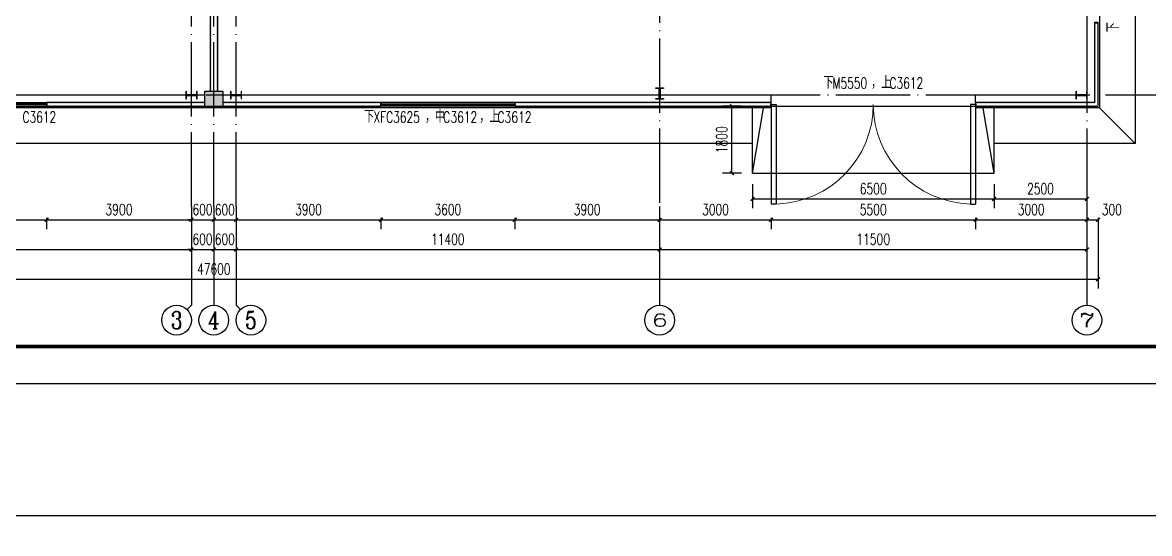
# Model space of a CAD drawing. Extents: x 4267484 to 4395158, y -674551 to -235742.
# Drawn here: x 4330452 to 4360780, y -426766 to -413027 of the extents above; entities that cross this region are included whole.
import ezdxf
from ezdxf.enums import TextEntityAlignment as Align

# ---------------------------------------------------------------- set-up
doc = ezdxf.new("R2010")
doc.units = 0
doc.header["$LTSCALE"] = 1000
doc.header["$MEASUREMENT"] = 0
doc.linetypes.add('DOTE', pattern=[2.42, 2, -0.2, 0.02, -0.2])
doc.layers.get('0').update_dxf_attribs({"linetype": 'CONTINUOUS'})
doc.layers.get('Defpoints').update_dxf_attribs({"linetype": 'CONTINUOUS'})
doc.layers.add('_0', color=7, linetype='CONTINUOUS', lineweight=25)
for name, color, linetype in [('AXIS', 3, 'CONTINUOUS'), ('AXIS_TEXT', 7, 'CONTINUOUS'), ('COLUMN', 9, 'CONTINUOUS'), ('DOTE', 252, 'CONTINUOUS'), ('Prof', 2, 'CONTINUOUS'), ('PUB_DIM', 3, 'CONTINUOUS'), ('PUB_HATCH', 8, 'CONTINUOUS'), ('PUB_TITLE', 4, 'CONTINUOUS'), ('PUB_WALL', 9, 'CONTINUOUS'), ('STAIR', 5, 'CONTINUOUS'), ('WALL', 2, 'CONTINUOUS'), ('WALL-MOVE', 6, 'CONTINUOUS'), ('WINDOW', 4, 'CONTINUOUS'), ('WINDOW_TEXT', 7, 'CONTINUOUS')]:
    doc.layers.add(name, color=color, linetype=linetype)
doc.styles.add('_TCH_AXIS', font='COMPLEX', dxfattribs={"bigfont": 'GBCBIG'})
doc.styles.add('_TCH_DIM_T3', font='SIMPLEX', dxfattribs={"width": 0.705882, "bigfont": 'GBCBIG'})
doc.styles.add('_TCH_WINDOW', font='SIMPLEX', dxfattribs={"height": 3.5, "bigfont": 'GBCBIG'})
doc.styles.add('COMPLEX', font='COMPLEX')
doc.dimstyles.new('_TCH_ARCH&&100', dxfattribs={"dimtxt": 297.5, "dimasz": 100, "dimexe": 250, "dimexo": 300, "dimgap": 126.25, "dimtad": 1, "dimdec": 0, "dimzin": 0, "dimdsep": 46, "dimtxsty": '_TCH_DIM_T3', "dimblk": 'ARCHTICK', "dimcen": 0.09, "dimclrt": 7, "dimazin": 2, "dimtfac": 1, "dimtdec": 0, "dimtix": 1, "dimtmove": 2, "dimatfit": 3, "dimfxl": 0, "dimtolj": 1, "dimtzin": 0, "dimarcsym": 0})

# ---------------------------------------------------------------- blocks, each defined once
blk = doc.blocks.new('$TCHSYS$WIN2D')
for p, q in [((-0.5, 0.5), (0.5, 0.5)), ((-0.5, 0.5), (-0.5, -0.5)), ((0.5, 0.5), (0.5, -0.5)), ((0.5, 0.1667), (-0.5, 0.1667)), ((0.5, -0.1667), (-0.5, -0.1667)), ((-0.5, -0.5), (0.5, -0.5))]:
    blk.add_line(p, q)
blk = doc.blocks.new('_ArchTick')
at = {"color": 0, "linetype": 'ByBlock', "const_width": 0.4}
blk.add_lwpolyline([(-0.5, -0.5), (0.5, 0.5)], dxfattribs=at)
blk = doc.blocks.new('*D147')
at = {"layer": 'Defpoints', "color": 0}
for p in [(4350098, -417077), (4356598, -417077), (4356598, -417771)]:
    blk.add_point(p, dxfattribs=at)
at = {"layer": 'PUB_DIM', "color": 0, "lineweight": -2}
for p, q in [((4350098, -417377), (4350098, -418021)), ((4356598, -417377), (4356598, -418021)), ((4350098, -417771), (4356598, -417771))]:
    blk.add_line(p, q, dxfattribs=at)
at = {"layer": 'PUB_DIM', "color": 0, "lineweight": -2, "xscale": 100, "yscale": 100, "zscale": 100, "rotation": 180}
blk.add_blockref('_ArchTick', (4350098, -417771), dxfattribs=at)
at = {"layer": 'PUB_DIM', "color": 0, "lineweight": -2, "xscale": 100, "yscale": 100, "zscale": 100}
blk.add_blockref('_ArchTick', (4356598, -417771), dxfattribs=at)
at = {"layer": 'PUB_DIM', "color": 7, "insert": (4353348, -417496), "char_height": 297.5, "attachment_point": 5, "style": '_TCH_DIM_T3'}
blk.add_mtext('\\A1;6500', dxfattribs=at)
blk = doc.blocks.new('*D148')
at = {"layer": 'Defpoints', "color": 0}
for p in [(4356598, -417077), (4359098, -417077), (4359098, -417771)]:
    blk.add_point(p, dxfattribs=at)
at = {"layer": 'PUB_DIM', "color": 0, "lineweight": -2}
for p, q in [((4356598, -417377), (4356598, -418021)), ((4359098, -417377), (4359098, -418021)), ((4356598, -417771), (4359098, -417771))]:
    blk.add_line(p, q, dxfattribs=at)
at = {"layer": 'PUB_DIM', "color": 0, "lineweight": -2, "xscale": 100, "yscale": 100, "zscale": 100, "rotation": 180}
blk.add_blockref('_ArchTick', (4356598, -417771), dxfattribs=at)
at = {"layer": 'PUB_DIM', "color": 0, "lineweight": -2, "xscale": 100, "yscale": 100, "zscale": 100}
blk.add_blockref('_ArchTick', (4359098, -417771), dxfattribs=at)
at = {"layer": 'PUB_DIM', "color": 7, "insert": (4357848, -417496), "char_height": 297.5, "attachment_point": 5, "style": '_TCH_DIM_T3'}
blk.add_mtext('\\A1;2500', dxfattribs=at)
blk = doc.blocks.new('*D149')
at = {"layer": 'Defpoints', "color": 0}
for p in [(4349544, -415277), (4350098, -415277), (4350098, -417077)]:
    blk.add_point(p, dxfattribs=at)
at = {"layer": 'PUB_DIM', "color": 0, "lineweight": -2}
for p, q in [((4349798, -415277), (4349294, -415277)), ((4349544, -417077), (4349544, -415277)), ((4349798, -417077), (4349294, -417077))]:
    blk.add_line(p, q, dxfattribs=at)
at = {"layer": 'PUB_DIM', "color": 0, "lineweight": -2, "xscale": 100, "yscale": 100, "zscale": 100}
for p, rotation in [((4349544, -415277), 90), ((4349544, -417077), 270)]:
    blk.add_blockref('_ArchTick', p, dxfattribs=dict(at, rotation=rotation))
at = {"layer": 'PUB_DIM', "color": 7, "insert": (4349269, -416177), "char_height": 297.5, "attachment_point": 5, "rotation": 90, "style": '_TCH_DIM_T3'}
blk.add_mtext('\\A1;1800', dxfattribs=at)
blk = doc.blocks.new('*D161')
at = {"layer": 'Defpoints', "color": 0}
for p in [(4327498, -417977), (4331098, -417977), (4331098, -418330)]:
    blk.add_point(p, dxfattribs=at)
at = {"layer": 'PUB_DIM', "color": 0, "lineweight": -2}
for p, q in [((4327498, -418277), (4327498, -418580)), ((4327498, -418330), (4331098, -418330)), ((4331098, -418277), (4331098, -418580))]:
    blk.add_line(p, q, dxfattribs=at)
at = {"layer": 'PUB_DIM', "color": 0, "lineweight": -2, "xscale": 100, "yscale": 100, "zscale": 100, "rotation": 180}
blk.add_blockref('_ArchTick', (4327498, -418330), dxfattribs=at)
at = {"layer": 'PUB_DIM', "color": 0, "lineweight": -2, "xscale": 100, "yscale": 100, "zscale": 100}
blk.add_blockref('_ArchTick', (4331098, -418330), dxfattribs=at)
at = {"layer": 'PUB_DIM', "color": 7, "insert": (4329298, -418055), "char_height": 297.5, "attachment_point": 5, "style": '_TCH_DIM_T3'}
blk.add_mtext('\\A1;3600', dxfattribs=at)
blk = doc.blocks.new('*D162')
at = {"layer": 'Defpoints', "color": 0}
for p in [(4331098, -417977), (4334998, -417977), (4334998, -418330)]:
    blk.add_point(p, dxfattribs=at)
at = {"layer": 'PUB_DIM', "color": 0, "lineweight": -2}
for p, q in [((4331098, -418277), (4331098, -418580)), ((4331098, -418330), (4334998, -418330)), ((4334998, -418277), (4334998, -418580))]:
    blk.add_line(p, q, dxfattribs=at)
at = {"layer": 'PUB_DIM', "color": 0, "lineweight": -2, "xscale": 100, "yscale": 100, "zscale": 100, "rotation": 180}
blk.add_blockref('_ArchTick', (4331098, -418330), dxfattribs=at)
at = {"layer": 'PUB_DIM', "color": 0, "lineweight": -2, "xscale": 100, "yscale": 100, "zscale": 100}
blk.add_blockref('_ArchTick', (4334998, -418330), dxfattribs=at)
at = {"layer": 'PUB_DIM', "color": 7, "insert": (4333048, -418055), "char_height": 297.5, "attachment_point": 5, "style": '_TCH_DIM_T3'}
blk.add_mtext('\\A1;3900', dxfattribs=at)
blk = doc.blocks.new('*D163')
at = {"layer": 'Defpoints', "color": 0}
for p in [(4334998, -417977), (4335598, -417977), (4335598, -418330)]:
    blk.add_point(p, dxfattribs=at)
at = {"layer": 'PUB_DIM', "color": 0, "lineweight": -2}
for p, q in [((4334998, -418330), (4334898, -418330)), ((4334998, -418277), (4334998, -418580)), ((4334998, -418330), (4335598, -418330)), ((4335598, -418277), (4335598, -418580)), ((4335598, -418330), (4335698, -418330))]:
    blk.add_line(p, q, dxfattribs=at)
at = {"layer": 'PUB_DIM', "color": 0, "lineweight": -2, "xscale": 100, "yscale": 100, "zscale": 100}
blk.add_blockref('_ArchTick', (4334998, -418330), dxfattribs=at)
at = {"layer": 'PUB_DIM', "color": 0, "lineweight": -2, "xscale": 100, "yscale": 100, "zscale": 100, "rotation": 180}
blk.add_blockref('_ArchTick', (4335598, -418330), dxfattribs=at)
at = {"layer": 'PUB_DIM', "color": 7, "insert": (4335298, -418055), "char_height": 297.5, "attachment_point": 5, "style": '_TCH_DIM_T3'}
blk.add_mtext('\\A1;600', dxfattribs=at)
blk = doc.blocks.new('*D164')
at = {"layer": 'Defpoints', "color": 0}
for p in [(4335598, -417977), (4336198, -417977), (4336198, -418330)]:
    blk.add_point(p, dxfattribs=at)
at = {"layer": 'PUB_DIM', "color": 0, "lineweight": -2}
for p, q in [((4335598, -418277), (4335598, -418580)), ((4335598, -418330), (4336198, -418330)), ((4336198, -418277), (4336198, -418580))]:
    blk.add_line(p, q, dxfattribs=at)
at = {"layer": 'PUB_DIM', "color": 0, "lineweight": -2, "xscale": 100, "yscale": 100, "zscale": 100, "rotation": 180}
blk.add_blockref('_ArchTick', (4335598, -418330), dxfattribs=at)
at = {"layer": 'PUB_DIM', "color": 0, "lineweight": -2, "xscale": 100, "yscale": 100, "zscale": 100}
blk.add_blockref('_ArchTick', (4336198, -418330), dxfattribs=at)
at = {"layer": 'PUB_DIM', "color": 7, "insert": (4335898, -418062), "char_height": 297.5, "attachment_point": 5, "style": '_TCH_DIM_T3'}
blk.add_mtext('\\A1;600', dxfattribs=at)
blk = doc.blocks.new('*D165')
at = {"layer": 'Defpoints', "color": 0}
for p in [(4336198, -417977), (4340098, -417977), (4340098, -418330)]:
    blk.add_point(p, dxfattribs=at)
at = {"layer": 'PUB_DIM', "color": 0, "lineweight": -2}
for p, q in [((4336198, -418277), (4336198, -418580)), ((4336198, -418330), (4340098, -418330)), ((4340098, -418277), (4340098, -418580))]:
    blk.add_line(p, q, dxfattribs=at)
at = {"layer": 'PUB_DIM', "color": 0, "lineweight": -2, "xscale": 100, "yscale": 100, "zscale": 100, "rotation": 180}
blk.add_blockref('_ArchTick', (4336198, -418330), dxfattribs=at)
at = {"layer": 'PUB_DIM', "color": 0, "lineweight": -2, "xscale": 100, "yscale": 100, "zscale": 100}
blk.add_blockref('_ArchTick', (4340098, -418330), dxfattribs=at)
at = {"layer": 'PUB_DIM', "color": 7, "insert": (4338148, -418055), "char_height": 297.5, "attachment_point": 5, "style": '_TCH_DIM_T3'}
blk.add_mtext('\\A1;3900', dxfattribs=at)
blk = doc.blocks.new('*D166')
at = {"layer": 'Defpoints', "color": 0}
for p in [(4340098, -417977), (4343698, -417977), (4343698, -418330)]:
    blk.add_point(p, dxfattribs=at)
at = {"layer": 'PUB_DIM', "color": 0, "lineweight": -2}
for p, q in [((4340098, -418277), (4340098, -418580)), ((4340098, -418330), (4343698, -418330)), ((4343698, -418277), (4343698, -418580))]:
    blk.add_line(p, q, dxfattribs=at)
at = {"layer": 'PUB_DIM', "color": 0, "lineweight": -2, "xscale": 100, "yscale": 100, "zscale": 100, "rotation": 180}
blk.add_blockref('_ArchTick', (4340098, -418330), dxfattribs=at)
at = {"layer": 'PUB_DIM', "color": 0, "lineweight": -2, "xscale": 100, "yscale": 100, "zscale": 100}
blk.add_blockref('_ArchTick', (4343698, -418330), dxfattribs=at)
at = {"layer": 'PUB_DIM', "color": 7, "insert": (4341898, -418055), "char_height": 297.5, "attachment_point": 5, "style": '_TCH_DIM_T3'}
blk.add_mtext('\\A1;3600', dxfattribs=at)
blk = doc.blocks.new('*D167')
at = {"layer": 'Defpoints', "color": 0}
for p in [(4343698, -417977), (4347598, -417977), (4347598, -418330)]:
    blk.add_point(p, dxfattribs=at)
at = {"layer": 'PUB_DIM', "color": 0, "lineweight": -2}
for p, q in [((4343698, -418277), (4343698, -418580)), ((4343698, -418330), (4347598, -418330)), ((4347598, -418277), (4347598, -418580))]:
    blk.add_line(p, q, dxfattribs=at)
at = {"layer": 'PUB_DIM', "color": 0, "lineweight": -2, "xscale": 100, "yscale": 100, "zscale": 100, "rotation": 180}
blk.add_blockref('_ArchTick', (4343698, -418330), dxfattribs=at)
at = {"layer": 'PUB_DIM', "color": 0, "lineweight": -2, "xscale": 100, "yscale": 100, "zscale": 100}
blk.add_blockref('_ArchTick', (4347598, -418330), dxfattribs=at)
at = {"layer": 'PUB_DIM', "color": 7, "insert": (4345648, -418055), "char_height": 297.5, "attachment_point": 5, "style": '_TCH_DIM_T3'}
blk.add_mtext('\\A1;3900', dxfattribs=at)
blk = doc.blocks.new('*D168')
at = {"layer": 'Defpoints', "color": 0}
for p in [(4347598, -417977), (4350598, -417977), (4350598, -418330)]:
    blk.add_point(p, dxfattribs=at)
at = {"layer": 'PUB_DIM', "color": 0, "lineweight": -2}
for p, q in [((4347598, -418277), (4347598, -418580)), ((4347598, -418330), (4350598, -418330)), ((4350598, -418277), (4350598, -418580))]:
    blk.add_line(p, q, dxfattribs=at)
at = {"layer": 'PUB_DIM', "color": 0, "lineweight": -2, "xscale": 100, "yscale": 100, "zscale": 100, "rotation": 180}
blk.add_blockref('_ArchTick', (4347598, -418330), dxfattribs=at)
at = {"layer": 'PUB_DIM', "color": 0, "lineweight": -2, "xscale": 100, "yscale": 100, "zscale": 100}
blk.add_blockref('_ArchTick', (4350598, -418330), dxfattribs=at)
at = {"layer": 'PUB_DIM', "color": 7, "insert": (4349098, -418055), "char_height": 297.5, "attachment_point": 5, "style": '_TCH_DIM_T3'}
blk.add_mtext('\\A1;3000', dxfattribs=at)
blk = doc.blocks.new('*D169')
at = {"layer": 'Defpoints', "color": 0}
for p in [(4350598, -417977), (4356098, -417977), (4356098, -418330)]:
    blk.add_point(p, dxfattribs=at)
at = {"layer": 'PUB_DIM', "color": 0, "lineweight": -2}
for p, q in [((4350598, -418277), (4350598, -418580)), ((4350598, -418330), (4356098, -418330)), ((4356098, -418277), (4356098, -418580))]:
    blk.add_line(p, q, dxfattribs=at)
at = {"layer": 'PUB_DIM', "color": 0, "lineweight": -2, "xscale": 100, "yscale": 100, "zscale": 100, "rotation": 180}
blk.add_blockref('_ArchTick', (4350598, -418330), dxfattribs=at)
at = {"layer": 'PUB_DIM', "color": 0, "lineweight": -2, "xscale": 100, "yscale": 100, "zscale": 100}
blk.add_blockref('_ArchTick', (4356098, -418330), dxfattribs=at)
at = {"layer": 'PUB_DIM', "color": 7, "insert": (4353348, -418055), "char_height": 297.5, "attachment_point": 5, "style": '_TCH_DIM_T3'}
blk.add_mtext('\\A1;5500', dxfattribs=at)
blk = doc.blocks.new('*D170')
at = {"layer": 'Defpoints', "color": 0}
for p in [(4356098, -417977), (4359098, -417977), (4359098, -418330)]:
    blk.add_point(p, dxfattribs=at)
at = {"layer": 'PUB_DIM', "color": 0, "lineweight": -2}
for p, q in [((4356098, -418277), (4356098, -418580)), ((4356098, -418330), (4359098, -418330)), ((4359098, -418277), (4359098, -418580))]:
    blk.add_line(p, q, dxfattribs=at)
at = {"layer": 'PUB_DIM', "color": 0, "lineweight": -2, "xscale": 100, "yscale": 100, "zscale": 100, "rotation": 180}
blk.add_blockref('_ArchTick', (4356098, -418330), dxfattribs=at)
at = {"layer": 'PUB_DIM', "color": 0, "lineweight": -2, "xscale": 100, "yscale": 100, "zscale": 100}
blk.add_blockref('_ArchTick', (4359098, -418330), dxfattribs=at)
at = {"layer": 'PUB_DIM', "color": 7, "insert": (4357598, -418055), "char_height": 297.5, "attachment_point": 5, "style": '_TCH_DIM_T3'}
blk.add_mtext('\\A1;3000', dxfattribs=at)
blk = doc.blocks.new('*D171')
at = {"layer": 'Defpoints', "color": 0}
for p in [(4359098, -417977), (4359398, -417977), (4359398, -418330)]:
    blk.add_point(p, dxfattribs=at)
at = {"layer": 'PUB_DIM', "color": 0, "lineweight": -2}
for p, q in [((4359098, -418277), (4359098, -418580)), ((4359098, -418330), (4359398, -418330)), ((4359398, -418277), (4359398, -418580))]:
    blk.add_line(p, q, dxfattribs=at)
at = {"layer": 'PUB_DIM', "color": 0, "lineweight": -2, "xscale": 100, "yscale": 100, "zscale": 100, "rotation": 180}
blk.add_blockref('_ArchTick', (4359098, -418330), dxfattribs=at)
at = {"layer": 'PUB_DIM', "color": 0, "lineweight": -2, "xscale": 100, "yscale": 100, "zscale": 100}
blk.add_blockref('_ArchTick', (4359398, -418330), dxfattribs=at)
at = {"layer": 'PUB_DIM', "color": 7, "insert": (4359768, -418055), "char_height": 297.5, "attachment_point": 5, "style": '_TCH_DIM_T3'}
blk.add_mtext('\\A1;300', dxfattribs=at)
blk = doc.blocks.new('*D327')
at = {"layer": 'AXIS', "color": 0, "lineweight": -2}
for p, q in [((4323598, -418277), (4323598, -419380)), ((4334998, -418277), (4334998, -419380)), ((4323598, -419130), (4334998, -419130))]:
    blk.add_line(p, q, dxfattribs=at)
at = {"layer": 'Defpoints', "color": 0}
for p in [(4323598, -417977), (4334998, -417977), (4334998, -419130)]:
    blk.add_point(p, dxfattribs=at)
at = {"layer": 'AXIS', "color": 0, "lineweight": -2, "xscale": 100, "yscale": 100, "zscale": 100, "rotation": 180}
blk.add_blockref('_ArchTick', (4323598, -419130), dxfattribs=at)
at = {"layer": 'AXIS', "color": 0, "lineweight": -2, "xscale": 100, "yscale": 100, "zscale": 100}
blk.add_blockref('_ArchTick', (4334998, -419130), dxfattribs=at)
at = {"layer": 'AXIS', "color": 7, "insert": (4329298, -418855), "char_height": 297.5, "attachment_point": 5, "style": '_TCH_DIM_T3'}
blk.add_mtext('\\A1;11400', dxfattribs=at)
blk = doc.blocks.new('*D328')
at = {"layer": 'AXIS', "color": 0, "lineweight": -2}
for p, q in [((4334998, -418277), (4334998, -419380)), ((4335598, -418277), (4335598, -419380)), ((4334998, -419130), (4334898, -419130)), ((4334998, -419130), (4335598, -419130)), ((4335598, -419130), (4335698, -419130))]:
    blk.add_line(p, q, dxfattribs=at)
at = {"layer": 'Defpoints', "color": 0}
for p in [(4334998, -417977), (4335598, -417977), (4335598, -419130)]:
    blk.add_point(p, dxfattribs=at)
at = {"layer": 'AXIS', "color": 0, "lineweight": -2, "xscale": 100, "yscale": 100, "zscale": 100}
blk.add_blockref('_ArchTick', (4334998, -419130), dxfattribs=at)
at = {"layer": 'AXIS', "color": 0, "lineweight": -2, "xscale": 100, "yscale": 100, "zscale": 100, "rotation": 180}
blk.add_blockref('_ArchTick', (4335598, -419130), dxfattribs=at)
at = {"layer": 'AXIS', "color": 7, "insert": (4335298, -418855), "char_height": 297.5, "attachment_point": 5, "style": '_TCH_DIM_T3'}
blk.add_mtext('\\A1;600', dxfattribs=at)
blk = doc.blocks.new('*D329')
at = {"layer": 'AXIS', "color": 0, "lineweight": -2}
for p, q in [((4335598, -418277), (4335598, -419380)), ((4336198, -418277), (4336198, -419380)), ((4335598, -419130), (4336198, -419130))]:
    blk.add_line(p, q, dxfattribs=at)
at = {"layer": 'Defpoints', "color": 0}
for p in [(4335598, -417977), (4336198, -417977), (4336198, -419130)]:
    blk.add_point(p, dxfattribs=at)
at = {"layer": 'AXIS', "color": 0, "lineweight": -2, "xscale": 100, "yscale": 100, "zscale": 100, "rotation": 180}
blk.add_blockref('_ArchTick', (4335598, -419130), dxfattribs=at)
at = {"layer": 'AXIS', "color": 0, "lineweight": -2, "xscale": 100, "yscale": 100, "zscale": 100}
blk.add_blockref('_ArchTick', (4336198, -419130), dxfattribs=at)
at = {"layer": 'AXIS', "color": 7, "insert": (4335898, -418853), "char_height": 297.5, "attachment_point": 5, "style": '_TCH_DIM_T3'}
blk.add_mtext('\\A1;600', dxfattribs=at)
blk = doc.blocks.new('*D330')
at = {"layer": 'AXIS', "color": 0, "lineweight": -2}
for p, q in [((4336198, -418277), (4336198, -419380)), ((4347598, -418277), (4347598, -419380)), ((4336198, -419130), (4347598, -419130))]:
    blk.add_line(p, q, dxfattribs=at)
at = {"layer": 'Defpoints', "color": 0}
for p in [(4336198, -417977), (4347598, -417977), (4347598, -419130)]:
    blk.add_point(p, dxfattribs=at)
at = {"layer": 'AXIS', "color": 0, "lineweight": -2, "xscale": 100, "yscale": 100, "zscale": 100, "rotation": 180}
blk.add_blockref('_ArchTick', (4336198, -419130), dxfattribs=at)
at = {"layer": 'AXIS', "color": 0, "lineweight": -2, "xscale": 100, "yscale": 100, "zscale": 100}
blk.add_blockref('_ArchTick', (4347598, -419130), dxfattribs=at)
at = {"layer": 'AXIS', "color": 7, "insert": (4341898, -418855), "char_height": 297.5, "attachment_point": 5, "style": '_TCH_DIM_T3'}
blk.add_mtext('\\A1;11400', dxfattribs=at)
blk = doc.blocks.new('*D331')
at = {"layer": 'AXIS', "color": 0, "lineweight": -2}
for p, q in [((4347598, -418277), (4347598, -419380)), ((4359098, -418277), (4359098, -419380)), ((4347598, -419130), (4359098, -419130))]:
    blk.add_line(p, q, dxfattribs=at)
at = {"layer": 'Defpoints', "color": 0}
for p in [(4347598, -417977), (4359098, -417977), (4359098, -419130)]:
    blk.add_point(p, dxfattribs=at)
at = {"layer": 'AXIS', "color": 0, "lineweight": -2, "xscale": 100, "yscale": 100, "zscale": 100, "rotation": 180}
blk.add_blockref('_ArchTick', (4347598, -419130), dxfattribs=at)
at = {"layer": 'AXIS', "color": 0, "lineweight": -2, "xscale": 100, "yscale": 100, "zscale": 100}
blk.add_blockref('_ArchTick', (4359098, -419130), dxfattribs=at)
at = {"layer": 'AXIS', "color": 7, "insert": (4353348, -418855), "char_height": 297.5, "attachment_point": 5, "style": '_TCH_DIM_T3'}
blk.add_mtext('\\A1;11500', dxfattribs=at)
blk = doc.blocks.new('*D332')
at = {"layer": 'AXIS', "color": 0, "lineweight": -2}
for p, q in [((4311798, -418277), (4311798, -420180)), ((4359398, -418277), (4359398, -420180)), ((4311798, -419930), (4359398, -419930))]:
    blk.add_line(p, q, dxfattribs=at)
at = {"layer": 'Defpoints', "color": 0}
for p in [(4311798, -417977), (4359398, -417977), (4359398, -419930)]:
    blk.add_point(p, dxfattribs=at)
at = {"layer": 'AXIS', "color": 0, "lineweight": -2, "xscale": 100, "yscale": 100, "zscale": 100, "rotation": 180}
blk.add_blockref('_ArchTick', (4311798, -419930), dxfattribs=at)
at = {"layer": 'AXIS', "color": 0, "lineweight": -2, "xscale": 100, "yscale": 100, "zscale": 100}
blk.add_blockref('_ArchTick', (4359398, -419930), dxfattribs=at)
at = {"layer": 'AXIS', "color": 7, "insert": (4335598, -419655), "char_height": 297.5, "attachment_point": 5, "style": '_TCH_DIM_T3'}
blk.add_mtext('\\A1;47600', dxfattribs=at)
blk = doc.blocks.new('$DorLib2D$00000002')
for p, q in [((-0.5, 0), (-0.5, 0.4875)), ((-0.475, 0.4875), (-0.5, 0.4875)), ((-0.475, 0), (-0.475, 0.4875)), ((0.475, 0), (0.475, 0.4875)), ((0.475, 0.4875), (0.5, 0.4875)), ((0.5, 0), (0.5, 0.4875)), ((-0.5, 0), (-0.475, 0)), ((0.5, 0), (0.475, 0))]:
    blk.add_line(p, q)
at = {"lineweight": 13}
for centre, start, end in [((-0.4875, 0), 0, 88.5307), ((0.4875, 0), 91.4693, 180)]:
    blk.add_arc(centre, 0.4875, start, end, dxfattribs=at)
blk = doc.blocks.new('_FZH')
blk.add_lwpolyline([(-0.5, -0.5), (0.5, -0.5), (0.5, 0.5), (-0.5, 0.5)], close=True)
at = {"layer": 'PUB_HATCH'}
blk.add_solid([(-0.5, -0.5), (0.5, -0.5), (-0.5, 0.5), (0.5, 0.5)], dxfattribs=at)
blk = doc.blocks.new('_AXISO')
blk.add_circle((0, 0), 0.5)
at = {"layer": 'AXIS_TEXT', "style": 'COMPLEX', "width": 1.041667}
blk.add_attdef('A', text='', height=0.56, dxfattribs=at).set_placement((-0.25, -0.28), (0.25, -0.28), align=Align.FIT)

msp = doc.modelspace()

# ---------------------------------------------------------------- hatches: boundary and pattern name
at = {"layer": 'Prof', "linetype": 'ByBlock'}
for points in [[(4334864.3, -414966.8), (4334864.3, -414876.8), (4334848.3, -414876.8), (4334848.3, -415076.8), (4334864.3, -415076.8), (4334864.3, -414986.8), (4335132.3, -414986.8), (4335132.3, -415076.8), (4335148.3, -415076.8), (4335148.3, -414876.8), (4335132.3, -414876.8), (4335132.3, -414966.8)], [(4336064.3, -414966.8), (4336064.3, -414876.8), (4336048.3, -414876.8), (4336048.3, -415076.8), (4336064.3, -415076.8), (4336064.3, -414986.8), (4336332.3, -414986.8), (4336332.3, -415076.8), (4336348.3, -415076.8), (4336348.3, -414876.8), (4336332.3, -414876.8), (4336332.3, -414966.8)], [(4347588.3, -414799.1), (4347498.3, -414799.1), (4347498.3, -414783.1), (4347698.3, -414783.1), (4347698.3, -414799.1), (4347608.3, -414799.1), (4347608.3, -415067.1), (4347698.3, -415067.1), (4347698.3, -415083.1), (4347498.3, -415083.1), (4347498.3, -415067.1), (4347588.3, -415067.1)], [(4358814.3, -414966.8), (4358814.3, -414876.8), (4358798.3, -414876.8), (4358798.3, -415076.8), (4358814.3, -415076.8), (4358814.3, -414986.8), (4359082.3, -414986.8), (4359082.3, -415076.8), (4359098.3, -415076.8), (4359098.3, -414876.8), (4359082.3, -414876.8), (4359082.3, -414966.8)]]:
    msp.add_hatch(color=256, dxfattribs=at).paths.add_polyline_path(points)
at = {"layer": 'PUB_WALL'}
for color, points in [(0, [(4335498.3, -414876.8), (4335538.3, -414876.8), (4335538.3, -407676.8), (4335498.3, -407676.8)]), (0, [(4335658.3, -414876.8), (4335698.3, -414876.8), (4335698.3, -407676.8), (4335658.3, -407676.8)]), (256, [(4359398.3, -413026.8), (4359298.3, -413026.8), (4359328.3, -413056.8), (4359368.3, -413056.8)]), (256, [(4359298.3, -413026.8), (4359298.3, -415176.8), (4359328.3, -415206.8), (4359328.3, -413056.8)]), (256, [(4359398.3, -415276.8), (4359398.3, -413026.8), (4359368.3, -413056.8), (4359368.3, -415246.8)]), (0, [(4335848.3, -414876.8), (4335348.3, -414876.8), (4335388.3, -414916.8), (4335808.3, -414916.8)]), (0, [(4335348.3, -414876.8), (4335348.3, -415276.8), (4335388.3, -415236.8), (4335388.3, -414916.8)]), (0, [(4335848.3, -415276.8), (4335848.3, -414876.8), (4335808.3, -414916.8), (4335808.3, -415236.8)]), (256, [(4335348.3, -415206.8), (4335348.3, -415176.8), (4331098.3, -415176.8), (4331128.3, -415206.8)]), (256, [(4331098.3, -415176.8), (4331098.3, -415276.8), (4331128.3, -415246.8), (4331128.3, -415206.8)]), (256, [(4335848.3, -415176.8), (4335848.3, -415206.8), (4340068.3, -415206.8), (4340098.3, -415176.8)]), (256, [(4340098.3, -415276.8), (4340098.3, -415176.8), (4340068.3, -415206.8), (4340068.3, -415246.8)]), (256, [(4350598.3, -415176.8), (4343698.3, -415176.8), (4343728.3, -415206.8), (4350568.3, -415206.8)]), (256, [(4343698.3, -415176.8), (4343698.3, -415276.8), (4343728.3, -415246.8), (4343728.3, -415206.8)]), (256, [(4350598.3, -415276.8), (4350598.3, -415176.8), (4350568.3, -415206.8), (4350568.3, -415246.8)]), (256, [(4359298.3, -415176.8), (4356098.3, -415176.8), (4356128.3, -415206.8), (4359328.3, -415206.8)]), (256, [(4356098.3, -415176.8), (4356098.3, -415276.8), (4356128.3, -415246.8), (4356128.3, -415206.8)]), (256, [(4335348.3, -415276.8), (4335348.3, -415246.8), (4331128.3, -415246.8), (4331098.3, -415276.8)]), (0, [(4335348.3, -415276.8), (4335848.3, -415276.8), (4335808.3, -415236.8), (4335388.3, -415236.8)]), (256, [(4335848.3, -415246.8), (4335848.3, -415276.8), (4340098.3, -415276.8), (4340068.3, -415246.8)]), (256, [(4343698.3, -415276.8), (4350598.3, -415276.8), (4350568.3, -415246.8), (4343728.3, -415246.8)]), (256, [(4356098.3, -415276.8), (4359398.3, -415276.8), (4359368.3, -415246.8), (4356128.3, -415246.8)])]:
    msp.add_hatch(color=color, dxfattribs=at).paths.add_polyline_path(points)

# ---------------------------------------------------------------- linework, layer by layer
at = {"layer": '_0', "color": 0}
for p, q in [((4350598.1, -415176.8), (4350598.1, -414976.8)), ((4356098.1, -415176.8), (4356098.1, -414976.8)), ((4350598.1, -415276.8), (4350598.1, -415316.8)), ((4356098.1, -415276.8), (4356098.1, -415316.8))]:
    msp.add_line(p, q, dxfattribs=at)
for points in [[(4356098.3, -369636.8), (4359438.3, -369636.8), (4359438.3, -415316.8), (4356098.1, -415316.8)], [(4356098.3, -369976.8), (4359098.3, -369976.8), (4359098.3, -414976.8), (4356098.1, -414976.8)], [(4335348.3, -414976.8), (4320598.3, -414976.8)], [(4350598.1, -414976.8), (4335848.3, -414976.8)], [(4335598.3, -415316.8), (4320598.3, -415316.8)], [(4350598.1, -415316.8), (4335598.3, -415316.8)]]:
    msp.add_lwpolyline(points, dxfattribs=at)
at = {"layer": 'AXIS', "color": 0}
for p, q in [((4334998.3, -417976.8), (4334998.3, -420630.5)), ((4335598.3, -417976.8), (4335598.3, -420630.5)), ((4336198.3, -417976.8), (4336198.3, -420630.5)), ((4347598.3, -417976.8), (4347598.3, -420630.5)), ((4359098.3, -417976.8), (4359098.3, -420630.5)), ((4334881.2, -420747.6), (4334998.3, -420630.5)), ((4336315.5, -420747.6), (4336198.3, -420630.5))]:
    msp.add_line(p, q, dxfattribs=at)
at = {"layer": 'DOTE', "linetype": 'DOTE'}
for p, q in [((4334998.3, -417976.8), (4334998.3, -367476.8)), ((4335598.3, -417976.8), (4335598.3, -367476.8)), ((4336198.3, -417976.8), (4336198.3, -367476.8)), ((4347598.3, -367476.8), (4347598.3, -417976.8)), ((4359098.3, -367476.8), (4359098.3, -417976.8)), ((4361598.3, -414976.8), (4309598.3, -414976.8))]:
    msp.add_line(p, q, dxfattribs=at)
at = {"layer": 'Prof', "linetype": 'ByBlock'}
for points in [[(4335148.3, -415076.8), (4335148.3, -414876.8), (4335132.3, -414876.8), (4335132.3, -414966.8), (4334864.3, -414966.8), (4334864.3, -414876.8), (4334848.3, -414876.8), (4334848.3, -415076.8), (4334864.3, -415076.8), (4334864.3, -414986.8), (4335132.3, -414986.8), (4335132.3, -415076.8)], [(4336348.3, -415076.8), (4336348.3, -414876.8), (4336332.3, -414876.8), (4336332.3, -414966.8), (4336064.3, -414966.8), (4336064.3, -414876.8), (4336048.3, -414876.8), (4336048.3, -415076.8), (4336064.3, -415076.8), (4336064.3, -414986.8), (4336332.3, -414986.8), (4336332.3, -415076.8)], [(4347698.3, -415083.1), (4347498.3, -415083.1), (4347498.3, -415067.1), (4347588.3, -415067.1), (4347588.3, -414799.1), (4347498.3, -414799.1), (4347498.3, -414783.1), (4347698.3, -414783.1), (4347698.3, -414799.1), (4347608.3, -414799.1), (4347608.3, -415067.1), (4347698.3, -415067.1)], [(4359098.3, -415076.8), (4359098.3, -414876.8), (4359082.3, -414876.8), (4359082.3, -414966.8), (4358814.3, -414966.8), (4358814.3, -414876.8), (4358798.3, -414876.8), (4358798.3, -415076.8), (4358814.3, -415076.8), (4358814.3, -414986.8), (4359082.3, -414986.8), (4359082.3, -415076.8)]]:
    msp.add_lwpolyline(points, close=True, dxfattribs=at)
at = {"layer": 'PUB_TITLE', "color": 4}
for points in [[(4301057.7, -422737.3), (4385157.7, -422737.3), (4385157.7, -363337.3), (4301057.7, -363337.3)], [(4301057.7, -485690.7), (4385157.7, -485690.7), (4385157.7, -426290.7), (4301057.7, -426290.7)]]:
    msp.add_lwpolyline(points, close=True, dxfattribs=at)
at = {"layer": 'PUB_TITLE', "color": 4, "const_width": 100}
msp.add_lwpolyline([(4303557.7, -421737.3), (4384157.7, -421737.3), (4384157.7, -364337.3), (4303557.7, -364337.3)], close=True, dxfattribs=at)
at = {"layer": 'STAIR'}
for p, q in [((4350098.3, -417076.8), (4350098.3, -415276.8)), ((4350098.3, -417076.8), (4350398.3, -415276.8)), ((4356598.3, -417076.8), (4356298.3, -415276.8)), ((4356598.3, -417076.8), (4356598.3, -415276.8)), ((4359438.3, -415316.8), (4360398.3, -416276.8)), ((4350098.3, -417076.8), (4356598.3, -417076.8))]:
    msp.add_line(p, q, dxfattribs=at)
for points in [[(4356598.3, -368676.8), (4360398.3, -368676.8), (4360398.3, -416276.8), (4356598.3, -416276.8)], [(4335598.3, -416276.8), (4321098.3, -416276.8)], [(4350098.3, -416276.8), (4335598.3, -416276.8)]]:
    msp.add_lwpolyline(points, dxfattribs=at)
at = {"layer": 'WALL', "color": 0}
for p, q in [((4335498.3, -407676.8), (4335498.3, -414876.8)), ((4335698.3, -407676.8), (4335698.3, -414876.8))]:
    msp.add_line(p, q, dxfattribs=at)
at = {"layer": 'WALL-MOVE'}
for p, q in [((4359398.3, -413026.8), (4359298.3, -413026.8)), ((4359298.3, -413026.8), (4359298.3, -415176.8)), ((4359398.3, -415276.8), (4359398.3, -413026.8)), ((4335348.3, -415176.8), (4331098.3, -415176.8)), ((4331098.3, -415176.8), (4331098.3, -415276.8)), ((4340098.3, -415176.8), (4335848.3, -415176.8)), ((4340098.3, -415276.8), (4340098.3, -415176.8)), ((4350598.3, -415176.8), (4343698.3, -415176.8)), ((4343698.3, -415176.8), (4343698.3, -415276.8)), ((4350598.3, -415276.8), (4350598.3, -415176.8)), ((4359298.3, -415176.8), (4356098.3, -415176.8)), ((4356098.3, -415176.8), (4356098.3, -415276.8)), ((4331098.3, -415276.8), (4335348.3, -415276.8)), ((4335848.3, -415276.8), (4340098.3, -415276.8)), ((4343698.3, -415276.8), (4350598.3, -415276.8)), ((4356098.3, -415276.8), (4359398.3, -415276.8))]:
    msp.add_line(p, q, dxfattribs=at)
at = {"layer": 'WINDOW'}
msp.add_line((4350598.3, -415276.8), (4356098.3, -415276.8), dxfattribs=at)

# ---------------------------------------------------------------- block references
at = {"layer": 'AXIS', "color": 0}
ref = msp.add_blockref('_AXISO', (4334598.3, -421030.5), dxfattribs=dict(at, xscale=800, yscale=800, zscale=800))
ref.add_attrib('A', '3', dxfattribs={"layer": 'AXIS_TEXT', "color": 0, "height": 465.9, "style": '_TCH_AXIS'}).set_placement((4334443, -421263.4), (4334753.6, -421263.4), align=Align.FIT)
ref = msp.add_blockref('_AXISO', (4335598.3, -421030.5), dxfattribs=dict(at, xscale=800, yscale=800, zscale=800))
ref.add_attrib('A', '4', dxfattribs={"layer": 'AXIS_TEXT', "color": 0, "height": 465.9, "style": '_TCH_AXIS', "width": 0.875}).set_placement((4335443, -421263.4), (4335753.6, -421263.4), align=Align.FIT)
ref = msp.add_blockref('_AXISO', (4336598.3, -421030.5), dxfattribs=dict(at, xscale=800, yscale=800, zscale=800))
ref.add_attrib('A', '5', dxfattribs={"layer": 'AXIS_TEXT', "color": 0, "height": 465.9, "style": '_TCH_AXIS'}).set_placement((4336443, -421263.4), (4336753.6, -421263.4), align=Align.FIT)
ref = msp.add_blockref('_AXISO', (4347598.3, -421030.5), dxfattribs=dict(at, xscale=800, yscale=800, zscale=800))
ref.add_attrib('A', '6', dxfattribs={"layer": 'AXIS_TEXT', "color": 0, "height": 328.4, "style": '_TCH_AXIS', "width": 2.071429}).set_placement((4347371.5, -421194.7), (4347825.1, -421194.7), align=Align.FIT)
ref = msp.add_blockref('_AXISO', (4359098.3, -421030.5), dxfattribs=dict(at, xscale=800, yscale=800, zscale=800))
ref.add_attrib('A', '7', dxfattribs={"layer": 'AXIS_TEXT', "color": 0, "height": 368.8, "style": '_TCH_AXIS', "width": 1.714286}).set_placement((4358887.6, -421214.8), (4359309.1, -421214.8), align=Align.FIT)
at = {"layer": 'COLUMN', "color": 0, "xscale": 500, "yscale": 400, "zscale": 400}
msp.add_blockref('_FZH', (4335598.3, -415076.8), dxfattribs=at)
at = {"layer": 'WINDOW'}
for name, p, xscale, yscale, zscale in [('$TCHSYS$WIN2D', (4329298.3, -415226.8), 3600, 100, 3600), ('$TCHSYS$WIN2D', (4341898.3, -415226.8), -3600, 100, -3600), ('$DorLib2D$00000002', (4353348.3, -415226.8), 5500, -5500, 5500)]:
    msp.add_blockref(name, p, dxfattribs=dict(at, xscale=xscale, yscale=yscale, zscale=zscale))

# ---------------------------------------------------------------- texts
at = {"layer": 'WINDOW_TEXT', "style": '_TCH_WINDOW'}
msp.add_text('下', height=337.6, rotation=90, dxfattribs=at).set_placement((4359963.3, -413286.1))
for s, height, p in [('下', 337.6, (4352004.7, -414802.9)), ('，上', 337.59, (4353290.5, -414802.9)), ('下', 337.6, (4339649, -415716.8)), ('，中', 337.59, (4341284.7, -415716.8)), ('，上', 337.59, (4342746.2, -415716.8))]:
    msp.add_text(s, height=height, dxfattribs=at).set_placement(p)
at = {"layer": 'WINDOW_TEXT', "style": '_TCH_WINDOW', "width": 0.705882}
for s, p in [('M5550', (4352250.5, -414802.9)), ('C3612', (4353781.9, -414802.9)), ('C3612', (4330447.7, -415716.8)), ('XFC3625', (4339894.7, -415716.8)), ('C3612', (4341776.2, -415716.8)), ('C3612', (4343237.7, -415716.8))]:
    msp.add_text(s, height=297.5, dxfattribs=at).set_placement(p)

# ---------------------------------------------------------------- dimensions: what is measured, and where the dimension line sits
at = {"layer": 'AXIS', "color": 0}
for p1, p2, distance, picture, middle in [((4311798.3, -417976.8), (4359398.3, -417976.8), -1953.7, '*D332', (4335598.3, -419655.5)), ((4323598.3, -417976.8), (4334998.3, -417976.8), -1153.7, '*D327', (4329298.3, -418855.5)), ((4334998.3, -417976.8), (4335598.3, -417976.8), -1153.7, '*D328', (4335298.3, -418855.5)), ((4336198.3, -417976.8), (4347598.3, -417976.8), -1153.7, '*D330', (4341898.3, -418855.5)), ((4347598.3, -417976.8), (4359098.3, -417976.8), -1153.7, '*D331', (4353348.3, -418855.5))]:
    dim = msp.add_aligned_dim(p1=p1, p2=p2, distance=distance, dimstyle='_TCH_ARCH&&100', dxfattribs=at)
    dim.commit()
    dim.dimension.update_dxf_attribs({"geometry": picture, "text_midpoint": middle})
dim = msp.add_linear_dim(base=(4336198.3, -419130.5), p1=(4335598.3, -417976.8), p2=(4336198.3, -417976.8), angle=360, dimstyle='_TCH_ARCH&&100', dxfattribs=at)
dim.commit()
dim.dimension.update_dxf_attribs({"geometry": '*D329', "text_midpoint": (4335898.3, -418853.2), "dimtype": 129})
at = {"layer": 'PUB_DIM', "color": 0}
for p1, p2, distance, picture, middle in [((4350098.3, -417076.8), (4350098.3, -415276.8), 554.8, '*D149', (4349268.5, -416176.8)), ((4350098.3, -417076.8), (4356598.3, -417076.8), -694.4, '*D147', (4353348.3, -417496.2)), ((4356598.3, -417076.8), (4359098.3, -417076.8), -694.4, '*D148', (4357848.3, -417496.2)), ((4327498.3, -417976.8), (4331098.3, -417976.8), -353.7, '*D161', (4329298.3, -418055.5)), ((4331098.3, -417976.8), (4334998.3, -417976.8), -353.7, '*D162', (4333048.3, -418055.5)), ((4334998.3, -417976.8), (4335598.3, -417976.8), -353.7, '*D163', (4335298.3, -418055.5)), ((4336198.3, -417976.8), (4340098.3, -417976.8), -353.7, '*D165', (4338148.3, -418055.5)), ((4340098.3, -417976.8), (4343698.3, -417976.8), -353.7, '*D166', (4341898.3, -418055.5)), ((4343698.3, -417976.8), (4347598.3, -417976.8), -353.7, '*D167', (4345648.3, -418055.5)), ((4347598.3, -417976.8), (4350598.3, -417976.8), -353.7, '*D168', (4349098.3, -418055.5)), ((4350598.3, -417976.8), (4356098.3, -417976.8), -353.7, '*D169', (4353348.3, -418055.5)), ((4356098.3, -417976.8), (4359098.3, -417976.8), -353.7, '*D170', (4357598.3, -418055.5))]:
    dim = msp.add_aligned_dim(p1=p1, p2=p2, distance=distance, dimstyle='_TCH_ARCH&&100', dxfattribs=at)
    dim.commit()
    dim.dimension.update_dxf_attribs({"geometry": picture, "text_midpoint": middle})
for base, p1, p2, picture, middle in [((4336198.3, -418330.5), (4335598.3, -417976.8), (4336198.3, -417976.8), '*D164', (4335898.3, -418061.7)), ((4359398.3, -418330.5), (4359098.3, -417976.8), (4359398.3, -417976.8), '*D171', (4359768.3, -418055.5))]:
    dim = msp.add_linear_dim(base=base, p1=p1, p2=p2, angle=360, dimstyle='_TCH_ARCH&&100', dxfattribs=at)
    dim.commit()
    dim.dimension.update_dxf_attribs({"geometry": picture, "text_midpoint": middle, "dimtype": 129})

doc.saveas('drawing.dxf')
